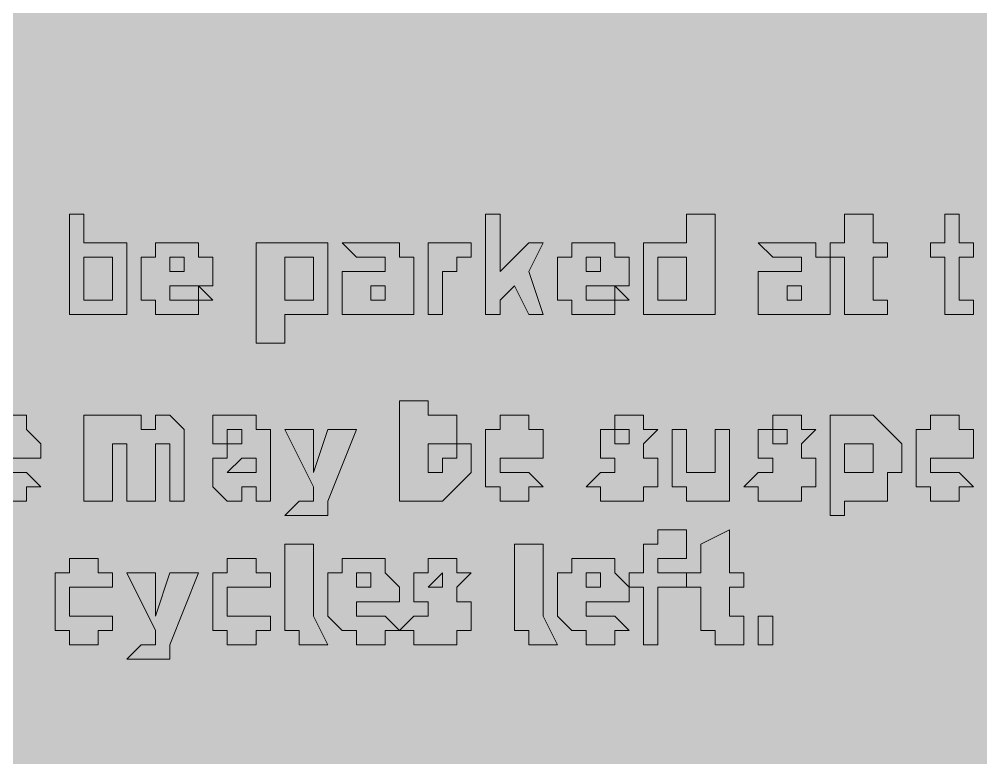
# Model space of a CAD drawing. Header units: metres. Extents: x 78 to 482, y 6 to 262.
# Drawn here: x 211.3 to 291.8, y 138.6 to 200.4 of the extents above; entities that cross this region are included whole.
import ezdxf

# ---------------------------------------------------------------- set-up
doc = ezdxf.new("R2010")
doc.units = ezdxf.units.M
doc.layers.add('FILL_BLACK_000000', color=7, linetype='Continuous', true_color=0x000000)
doc.layers.add('FILL_WHITE_FFFFFF', color=7, linetype='Continuous', true_color=0xffffff)

msp = doc.modelspace()

# ---------------------------------------------------------------- hatches: boundary and pattern name
at = {"layer": 'FILL_BLACK_000000', "true_color": 0x000000}
h = msp.add_hatch(color=7, dxfattribs=at)
h.dxf.hatch_style = 1
h.paths.add_polyline_path([(477.15, 262.08), (478.05, 262.06), (478.95, 261.93), (479.85, 261.57), (480.75, 260.88), (481.44, 259.98), (481.8, 259.08), (481.93, 258.18), (481.95, 257.28), (481.95, 11.28), (481.95, 10.08), (480.75, 8.88), (478.95, 7.23), (478.05, 6.69), (477.15, 6.48), (82.35, 6.48), (81.45, 6.69), (80.55, 7.23), (78.75, 8.88), (78.35, 8.93), (78.06, 9.09), (77.7, 9.63), (77.57, 10.4), (77.55, 11.28), (77.55, 257.28), (77.55, 258.48), (77.6, 258.88), (77.74, 259.19), (78.15, 259.68), (78.56, 260.17), (78.7, 260.48), (78.75, 260.88), (79.65, 261.57), (80.55, 261.93), (81.45, 262.06), (82.35, 262.08), (477.15, 262.08)])
h = msp.add_hatch(color=7, dxfattribs=at)
h.dxf.hatch_style = 1
h.paths.add_polyline_path([(215.55, 175.68), (215.55, 184.08), (216.75, 184.08), (216.75, 181.68), (217.95, 181.68), (219.15, 181.68), (220.35, 181.68), (220.35, 180.48), (220.35, 179.28), (220.35, 178.08), (220.35, 176.88), (220.35, 175.68), (219.15, 175.68), (217.95, 175.68), (216.75, 175.68), (215.55, 175.68)])
h.paths.add_polyline_path([(219.15, 178.08), (219.15, 179.28), (219.15, 180.48), (217.95, 180.48), (216.75, 180.48), (216.75, 179.28), (216.75, 178.08), (216.75, 176.88), (217.95, 176.88), (219.15, 176.88), (219.15, 178.08)], flags=16)
h = msp.add_hatch(color=7, dxfattribs=at)
h.dxf.hatch_style = 1
h.paths.add_polyline_path([(250.35, 184.08), (251.55, 184.08), (251.55, 179.28), (253.95, 181.68), (255.15, 181.68), (253.95, 179.28), (255.15, 175.68), (253.95, 175.68), (252.75, 178.08), (251.55, 176.88), (251.55, 175.68), (250.35, 175.68), (250.35, 184.08)])
h = msp.add_hatch(color=7, dxfattribs=at)
h.dxf.hatch_style = 1
h.paths.add_polyline_path([(264.75, 175.68), (263.55, 175.68), (263.55, 176.88), (263.55, 178.08), (263.55, 179.28), (263.55, 180.48), (263.55, 181.68), (264.75, 181.68), (265.95, 181.68), (267.15, 181.68), (267.15, 184.08), (269.55, 184.08), (269.55, 175.68), (267.15, 175.68), (265.95, 175.68), (264.75, 175.68)])
h.paths.add_polyline_path([(267.15, 180.48), (265.95, 180.48), (264.75, 180.48), (264.75, 179.28), (264.75, 178.08), (264.75, 176.88), (265.95, 176.88), (267.15, 176.88), (267.15, 178.08), (267.15, 179.28), (267.15, 180.48)], flags=16)
h = msp.add_hatch(color=7, dxfattribs=at)
h.dxf.hatch_style = 1
h.paths.add_polyline_path([(283.95, 181.68), (283.95, 180.48), (282.75, 180.48), (282.75, 178.08), (282.75, 176.88), (283.95, 176.88), (283.95, 175.68), (282.75, 175.68), (281.55, 175.68), (280.35, 175.68), (280.35, 176.88), (280.35, 180.48), (279.15, 180.48), (279.15, 181.68), (280.35, 181.68), (280.35, 184.08), (282.75, 184.08), (282.75, 181.68), (283.95, 181.68)])
h = msp.add_hatch(color=7, dxfattribs=at)
h.dxf.hatch_style = 1
h.paths.add_polyline_path([(291.15, 181.68), (291.15, 180.48), (289.95, 180.48), (289.95, 178.08), (289.95, 176.88), (291.15, 176.88), (291.15, 175.68), (289.95, 175.68), (288.75, 175.68), (288.75, 176.88), (288.75, 180.48), (287.55, 180.48), (287.55, 181.68), (288.75, 181.68), (288.75, 184.08), (289.95, 184.08), (289.95, 181.68), (291.15, 181.68)])
h = msp.add_hatch(color=7, dxfattribs=at)
h.dxf.hatch_style = 1
h.paths.add_polyline_path([(222.75, 175.68), (222.75, 176.88), (221.55, 176.88), (221.55, 178.08), (221.55, 179.28), (221.55, 180.48), (222.75, 180.48), (222.75, 181.68), (223.95, 181.68), (225.15, 181.68), (226.35, 181.68), (226.35, 180.48), (227.55, 180.48), (227.55, 179.28), (227.55, 178.08), (226.35, 178.08), (223.95, 178.08), (223.95, 176.88), (225.15, 176.88), (226.35, 176.88), (226.35, 175.68), (225.15, 175.68), (223.95, 175.68), (222.75, 175.68)])
h.paths.add_polyline_path([(225.15, 180.48), (223.95, 180.48), (223.95, 179.28), (225.15, 179.28), (225.15, 180.48)], flags=16)
h = msp.add_hatch(color=7, dxfattribs=at)
h.dxf.hatch_style = 1
h.paths.add_polyline_path([(237.15, 176.88), (237.15, 175.68), (235.95, 175.68), (234.75, 175.68), (233.55, 175.68), (233.55, 173.28), (231.15, 173.28), (231.15, 181.68), (233.55, 181.68), (234.75, 181.68), (235.95, 181.68), (237.15, 181.68), (237.15, 180.48), (237.15, 179.28), (237.15, 178.08), (237.15, 176.88)])
h.paths.add_polyline_path([(235.95, 178.08), (235.95, 179.28), (235.95, 180.48), (234.75, 180.48), (233.55, 180.48), (233.55, 179.28), (233.55, 178.08), (233.55, 176.88), (234.75, 176.88), (235.95, 176.88), (235.95, 178.08)], flags=16)
h = msp.add_hatch(color=7, dxfattribs=at)
h.dxf.hatch_style = 1
h.paths.add_polyline_path([(239.55, 181.68), (240.75, 181.68), (241.95, 181.68), (243.15, 181.68), (243.15, 180.48), (244.35, 180.48), (244.35, 176.88), (244.35, 175.68), (243.15, 175.68), (241.95, 175.68), (240.75, 175.68), (239.55, 175.68), (238.35, 175.68), (238.35, 176.88), (238.35, 178.08), (238.35, 179.28), (239.55, 179.28), (240.75, 179.28), (241.95, 179.28), (241.95, 180.48), (240.75, 180.48), (239.55, 180.48), (238.35, 181.68), (239.55, 181.68)])
h.paths.add_polyline_path([(241.95, 176.88), (241.95, 178.08), (240.75, 178.08), (240.75, 176.88), (241.95, 176.88)], flags=16)
h = msp.add_hatch(color=7, dxfattribs=at)
h.dxf.hatch_style = 1
h.paths.add_polyline_path([(245.55, 181.68), (246.75, 181.68), (247.95, 181.68), (249.15, 181.68), (249.15, 180.48), (247.95, 180.48), (247.95, 179.28), (246.75, 179.28), (246.75, 175.68), (245.55, 175.68), (245.55, 181.68)])
h = msp.add_hatch(color=7, dxfattribs=at)
h.dxf.hatch_style = 1
h.paths.add_polyline_path([(257.55, 175.68), (257.55, 176.88), (256.35, 176.88), (256.35, 178.08), (256.35, 179.28), (256.35, 180.48), (257.55, 180.48), (257.55, 181.68), (258.75, 181.68), (259.95, 181.68), (261.15, 181.68), (261.15, 180.48), (262.35, 180.48), (262.35, 179.28), (262.35, 178.08), (261.15, 178.08), (258.75, 178.08), (258.75, 176.88), (259.95, 176.88), (261.15, 176.88), (261.15, 175.68), (259.95, 175.68), (258.75, 175.68), (257.55, 175.68)])
h.paths.add_polyline_path([(259.95, 180.48), (258.75, 180.48), (258.75, 179.28), (259.95, 179.28), (259.95, 180.48)], flags=16)
h = msp.add_hatch(color=7, dxfattribs=at)
h.dxf.hatch_style = 1
h.paths.add_polyline_path([(274.35, 181.68), (275.55, 181.68), (276.75, 181.68), (277.95, 181.68), (277.95, 180.48), (279.15, 180.48), (279.15, 176.88), (279.15, 175.68), (277.95, 175.68), (276.75, 175.68), (275.55, 175.68), (274.35, 175.68), (273.15, 175.68), (273.15, 176.88), (273.15, 178.08), (273.15, 179.28), (274.35, 179.28), (275.55, 179.28), (276.75, 179.28), (276.75, 180.48), (275.55, 180.48), (274.35, 180.48), (273.15, 181.68), (274.35, 181.68)])
h.paths.add_polyline_path([(276.75, 176.88), (276.75, 178.08), (275.55, 178.08), (275.55, 176.88), (276.75, 176.88)], flags=16)
h = msp.add_hatch(color=7, dxfattribs=at)
h.dxf.hatch_style = 1
h.paths.add_polyline_path([(226.35, 178.08), (227.55, 176.88), (226.35, 176.88), (226.35, 178.08)])
h = msp.add_hatch(color=7, dxfattribs=at)
h.dxf.hatch_style = 1
h.paths.add_polyline_path([(261.15, 178.08), (262.35, 176.88), (261.15, 176.88), (261.15, 178.08)])
h = msp.add_hatch(color=7, dxfattribs=at)
h.dxf.hatch_style = 1
h.paths.add_polyline_path([(247.95, 166.08), (247.95, 164.88), (249.15, 164.88), (249.15, 163.68), (249.15, 162.48), (247.95, 161.28), (246.75, 160.08), (245.55, 160.08), (243.15, 160.08), (243.15, 168.48), (245.55, 168.48), (245.55, 167.28), (246.75, 167.28), (247.95, 167.28), (247.95, 166.08)])
h.paths.add_polyline_path([(246.75, 164.88), (245.55, 164.88), (245.55, 162.48), (246.75, 162.48), (246.75, 163.68), (247.95, 163.68), (247.95, 164.88), (246.75, 164.88)], flags=16)
h = msp.add_hatch(color=7, dxfattribs=at)
h.dxf.hatch_style = 1
h.paths.add_polyline_path([(209.55, 162.48), (210.75, 162.48), (211.95, 162.48), (213.15, 161.28), (211.95, 161.28), (211.95, 160.08), (210.75, 160.08), (209.55, 160.08), (209.55, 161.28), (208.35, 161.28), (207.15, 162.48), (207.15, 163.68), (207.15, 164.88), (207.15, 166.08), (208.35, 166.08), (208.35, 167.28), (209.55, 167.28), (210.75, 167.28), (211.95, 167.28), (211.95, 166.08), (213.15, 164.88), (213.15, 163.68), (209.55, 163.68), (209.55, 162.48)])
h.paths.add_polyline_path([(210.75, 166.08), (209.55, 166.08), (209.55, 164.88), (210.75, 164.88), (210.75, 166.08)], flags=16)
h = msp.add_hatch(color=7, dxfattribs=at)
h.dxf.hatch_style = 1
h.paths.add_polyline_path([(221.55, 167.28), (221.55, 166.08), (222.75, 166.08), (222.75, 167.28), (223.95, 167.28), (225.15, 166.08), (225.15, 164.88), (225.15, 160.08), (223.95, 160.08), (223.95, 164.88), (222.75, 164.88), (222.75, 160.08), (220.35, 160.08), (220.35, 164.88), (219.15, 164.88), (219.15, 160.08), (216.75, 160.08), (216.75, 167.28), (219.15, 167.28), (220.35, 167.28), (221.55, 167.28)])
h = msp.add_hatch(color=7, dxfattribs=at)
h.dxf.hatch_style = 1
h.paths.add_polyline_path([(227.55, 167.28), (228.75, 167.28), (229.95, 167.28), (231.15, 167.28), (231.15, 166.08), (232.35, 166.08), (232.35, 164.88), (232.35, 162.48), (232.35, 161.28), (232.35, 160.08), (231.15, 160.08), (231.15, 161.28), (229.95, 161.28), (229.95, 160.08), (228.75, 160.08), (227.55, 161.28), (227.55, 162.48), (227.55, 163.68), (228.75, 163.68), (228.75, 164.88), (227.55, 164.88), (227.55, 166.08), (227.55, 167.28)])
h.paths.add_polyline_path([(229.95, 164.88), (229.95, 166.08), (228.75, 166.08), (228.75, 164.88), (229.95, 164.88)], flags=16)
h.paths.add_polyline_path([(229.95, 162.48), (231.15, 162.48), (231.15, 163.68), (229.95, 163.68), (228.75, 162.48), (229.95, 162.48)], flags=16)
h = msp.add_hatch(color=7, dxfattribs=at)
h.dxf.hatch_style = 1
h.paths.add_polyline_path([(251.55, 163.68), (251.55, 162.48), (252.75, 162.48), (253.95, 162.48), (255.15, 161.28), (253.95, 161.28), (253.95, 160.08), (252.75, 160.08), (251.55, 160.08), (251.55, 161.28), (250.35, 161.28), (250.35, 162.48), (250.35, 163.68), (250.35, 164.88), (250.35, 166.08), (251.55, 166.08), (251.55, 167.28), (252.75, 167.28), (253.95, 167.28), (253.95, 166.08), (255.15, 166.08), (255.15, 164.88), (255.15, 163.68), (251.55, 163.68)])
h = msp.add_hatch(color=7, dxfattribs=at)
h.dxf.hatch_style = 1
h.paths.add_polyline_path([(264.75, 161.28), (263.55, 161.28), (263.55, 160.08), (262.35, 160.08), (261.15, 160.08), (259.95, 160.08), (259.95, 161.28), (258.75, 161.28), (259.95, 162.48), (261.15, 162.48), (261.15, 163.68), (259.95, 163.68), (259.95, 164.88), (259.95, 166.08), (261.15, 166.08), (261.15, 167.28), (262.35, 167.28), (263.55, 167.28), (263.55, 166.08), (264.75, 166.08), (263.55, 164.88), (263.55, 163.68), (264.75, 163.68), (264.75, 162.48), (264.75, 161.28)])
h.paths.add_polyline_path([(261.15, 164.88), (262.35, 164.88), (262.35, 166.08), (261.15, 166.08), (261.15, 164.88)], flags=16)
h = msp.add_hatch(color=7, dxfattribs=at)
h.dxf.hatch_style = 1
h.paths.add_polyline_path([(277.95, 161.28), (276.75, 161.28), (276.75, 160.08), (275.55, 160.08), (274.35, 160.08), (273.15, 160.08), (273.15, 161.28), (271.95, 161.28), (273.15, 162.48), (274.35, 162.48), (274.35, 163.68), (273.15, 163.68), (273.15, 164.88), (273.15, 166.08), (274.35, 166.08), (274.35, 167.28), (275.55, 167.28), (276.75, 167.28), (276.75, 166.08), (277.95, 166.08), (276.75, 164.88), (276.75, 163.68), (277.95, 163.68), (277.95, 162.48), (277.95, 161.28)])
h.paths.add_polyline_path([(274.35, 164.88), (275.55, 164.88), (275.55, 166.08), (274.35, 166.08), (274.35, 164.88)], flags=16)
h = msp.add_hatch(color=7, dxfattribs=at)
h.dxf.hatch_style = 1
h.paths.add_polyline_path([(283.95, 166.08), (285.15, 164.88), (285.15, 163.68), (285.15, 162.48), (283.95, 162.48), (283.95, 161.28), (283.95, 160.08), (282.75, 160.08), (281.55, 160.08), (280.35, 160.08), (280.35, 158.88), (279.15, 158.88), (279.15, 167.28), (280.35, 167.28), (281.55, 167.28), (282.75, 167.28), (283.95, 166.08)])
h.paths.add_polyline_path([(282.75, 163.68), (282.75, 164.88), (281.55, 164.88), (280.35, 164.88), (280.35, 162.48), (281.55, 162.48), (282.75, 162.48), (282.75, 163.68)], flags=16)
h = msp.add_hatch(color=7, dxfattribs=at)
h.dxf.hatch_style = 1
h.paths.add_polyline_path([(287.55, 163.68), (287.55, 162.48), (288.75, 162.48), (289.95, 162.48), (291.15, 161.28), (289.95, 161.28), (289.95, 160.08), (288.75, 160.08), (287.55, 160.08), (287.55, 161.28), (286.35, 161.28), (286.35, 162.48), (286.35, 163.68), (286.35, 164.88), (286.35, 166.08), (287.55, 166.08), (287.55, 167.28), (288.75, 167.28), (289.95, 167.28), (289.95, 166.08), (291.15, 166.08), (291.15, 164.88), (291.15, 163.68), (287.55, 163.68)])
h = msp.add_hatch(color=7, dxfattribs=at)
h.dxf.hatch_style = 1
h.paths.add_polyline_path([(237.15, 160.08), (237.15, 158.88), (235.95, 158.88), (234.75, 158.88), (233.55, 158.88), (234.75, 160.08), (235.95, 160.08), (235.95, 161.28), (233.55, 166.08), (235.95, 166.08), (235.95, 162.48), (237.15, 166.08), (239.55, 166.08), (237.15, 160.08)])
h = msp.add_hatch(color=7, dxfattribs=at)
h.dxf.hatch_style = 1
h.paths.add_polyline_path([(267.15, 160.08), (267.15, 161.28), (265.95, 161.28), (265.95, 162.48), (265.95, 166.08), (267.15, 166.08), (267.15, 162.48), (268.35, 162.48), (269.55, 162.48), (269.55, 163.68), (269.55, 166.08), (270.75, 166.08), (270.75, 160.08), (269.55, 160.08), (268.35, 160.08), (267.15, 160.08)])
h = msp.add_hatch(color=7, dxfattribs=at)
h.dxf.hatch_style = 1
h.paths.add_polyline_path([(263.55, 148.08), (263.55, 152.88), (262.35, 152.88), (262.35, 154.08), (263.55, 154.08), (263.55, 155.28), (263.55, 156.48), (264.75, 156.48), (264.75, 157.68), (265.95, 157.68), (267.15, 157.68), (267.15, 156.48), (267.15, 155.28), (265.95, 155.28), (264.75, 155.28), (264.75, 154.08), (267.15, 154.08), (267.15, 152.88), (264.75, 152.88), (264.75, 148.08), (263.55, 148.08)])
h = msp.add_hatch(color=7, dxfattribs=at)
h.dxf.hatch_style = 1
h.paths.add_polyline_path([(271.95, 148.08), (270.75, 148.08), (269.55, 148.08), (269.55, 149.28), (268.35, 149.28), (268.35, 152.88), (267.15, 152.88), (267.15, 154.08), (268.35, 154.08), (268.35, 156.48), (270.75, 157.68), (270.75, 154.08), (271.95, 154.08), (271.95, 152.88), (270.75, 152.88), (270.75, 150.48), (271.95, 150.48), (271.95, 148.08)])
h = msp.add_hatch(color=7, dxfattribs=at)
h.dxf.hatch_style = 1
h.paths.add_polyline_path([(235.95, 150.48), (237.15, 148.08), (235.95, 148.08), (234.75, 148.08), (234.75, 149.28), (233.55, 149.28), (233.55, 150.48), (233.55, 156.48), (235.95, 156.48), (235.95, 150.48)])
h = msp.add_hatch(color=7, dxfattribs=at)
h.dxf.hatch_style = 1
h.paths.add_polyline_path([(255.15, 150.48), (256.35, 148.08), (255.15, 148.08), (253.95, 148.08), (253.95, 149.28), (252.75, 149.28), (252.75, 150.48), (252.75, 156.48), (255.15, 156.48), (255.15, 150.48)])
h = msp.add_hatch(color=7, dxfattribs=at)
h.dxf.hatch_style = 1
h.paths.add_polyline_path([(215.55, 151.68), (215.55, 150.48), (216.75, 150.48), (217.95, 150.48), (219.15, 150.48), (219.15, 149.28), (217.95, 149.28), (217.95, 148.08), (216.75, 148.08), (215.55, 148.08), (215.55, 149.28), (214.35, 149.28), (214.35, 150.48), (214.35, 151.68), (214.35, 152.88), (214.35, 154.08), (215.55, 154.08), (215.55, 155.28), (216.75, 155.28), (217.95, 155.28), (217.95, 154.08), (219.15, 154.08), (219.15, 152.88), (217.95, 152.88), (216.75, 152.88), (215.55, 152.88), (215.55, 151.68)])
h = msp.add_hatch(color=7, dxfattribs=at)
h.dxf.hatch_style = 1
h.paths.add_polyline_path([(228.75, 151.68), (228.75, 150.48), (229.95, 150.48), (231.15, 150.48), (232.35, 150.48), (232.35, 149.28), (231.15, 149.28), (231.15, 148.08), (229.95, 148.08), (228.75, 148.08), (228.75, 149.28), (227.55, 149.28), (227.55, 150.48), (227.55, 151.68), (227.55, 152.88), (227.55, 154.08), (228.75, 154.08), (228.75, 155.28), (229.95, 155.28), (231.15, 155.28), (231.15, 154.08), (232.35, 154.08), (232.35, 152.88), (231.15, 152.88), (229.95, 152.88), (228.75, 152.88), (228.75, 151.68)])
h = msp.add_hatch(color=7, dxfattribs=at)
h.dxf.hatch_style = 1
h.paths.add_polyline_path([(239.55, 150.48), (240.75, 150.48), (241.95, 150.48), (243.15, 149.28), (241.95, 149.28), (241.95, 148.08), (240.75, 148.08), (239.55, 148.08), (239.55, 149.28), (238.35, 149.28), (237.15, 150.48), (237.15, 151.68), (237.15, 152.88), (237.15, 154.08), (238.35, 154.08), (238.35, 155.28), (239.55, 155.28), (240.75, 155.28), (241.95, 155.28), (241.95, 154.08), (243.15, 152.88), (243.15, 151.68), (239.55, 151.68), (239.55, 150.48)])
h.paths.add_polyline_path([(240.75, 154.08), (239.55, 154.08), (239.55, 152.88), (240.75, 152.88), (240.75, 154.08)], flags=16)
h = msp.add_hatch(color=7, dxfattribs=at)
h.dxf.hatch_style = 1
h.paths.add_polyline_path([(249.15, 151.68), (249.15, 150.48), (249.15, 149.28), (247.95, 149.28), (247.95, 148.08), (246.75, 148.08), (245.55, 148.08), (244.35, 148.08), (244.35, 149.28), (243.15, 149.28), (244.35, 150.48), (245.55, 150.48), (245.55, 151.68), (244.35, 151.68), (244.35, 152.88), (244.35, 154.08), (245.55, 154.08), (245.55, 155.28), (246.75, 155.28), (247.95, 155.28), (247.95, 154.08), (249.15, 154.08), (247.95, 152.88), (247.95, 151.68), (249.15, 151.68)])
h.paths.add_polyline_path([(245.55, 152.88), (246.75, 152.88), (246.75, 154.08), (245.55, 152.88)], flags=16)
h = msp.add_hatch(color=7, dxfattribs=at)
h.dxf.hatch_style = 1
h.paths.add_polyline_path([(258.75, 150.48), (259.95, 150.48), (261.15, 150.48), (262.35, 149.28), (261.15, 149.28), (261.15, 148.08), (259.95, 148.08), (258.75, 148.08), (258.75, 149.28), (257.55, 149.28), (256.35, 150.48), (256.35, 151.68), (256.35, 152.88), (256.35, 154.08), (257.55, 154.08), (257.55, 155.28), (258.75, 155.28), (259.95, 155.28), (261.15, 155.28), (261.15, 154.08), (262.35, 152.88), (262.35, 151.68), (258.75, 151.68), (258.75, 150.48)])
h.paths.add_polyline_path([(259.95, 154.08), (258.75, 154.08), (258.75, 152.88), (259.95, 152.88), (259.95, 154.08)], flags=16)
h = msp.add_hatch(color=7, dxfattribs=at)
h.dxf.hatch_style = 1
h.paths.add_polyline_path([(223.95, 148.08), (223.95, 146.88), (222.75, 146.88), (221.55, 146.88), (220.35, 146.88), (221.55, 148.08), (222.75, 148.08), (222.75, 149.28), (220.35, 154.08), (222.75, 154.08), (222.75, 150.48), (223.95, 154.08), (226.35, 154.08), (223.95, 148.08)])
h = msp.add_hatch(color=7, dxfattribs=at)
h.dxf.hatch_style = 1
h.paths.add_polyline_path([(273.15, 148.08), (273.15, 149.28), (273.15, 150.48), (274.35, 150.48), (274.35, 149.28), (274.35, 148.08), (273.15, 148.08)])
at = {"layer": 'FILL_WHITE_FFFFFF', "true_color": 0xffffff}
h = msp.add_hatch(color=7, dxfattribs=at)
h.dxf.hatch_style = 1
h.paths.add_polyline_path([(79.95, 257.28), (79.95, 258.48), (81.15, 259.68), (82.35, 259.68), (477.15, 259.68), (477.86, 259.66), (478.35, 259.53), (478.84, 259.17), (479.55, 258.48), (479.55, 257.28), (479.55, 11.28), (479.55, 10.08), (478.35, 10.08), (478.2, 9.48), (477.84, 9.07), (477.55, 8.93), (477.15, 8.88), (82.35, 8.88), (81.47, 9.09), (80.7, 9.63), (80.16, 10.4), (79.95, 11.28), (79.95, 257.28)])

# ---------------------------------------------------------------- linework, layer by layer
at = {"layer": 'FILL_BLACK_000000', "lineweight": 0, "true_color": 0x000000}
for points in [[(215.55, 175.68), (215.55, 184.08), (216.75, 184.08), (216.75, 181.68), (217.95, 181.68), (219.15, 181.68), (220.35, 181.68), (220.35, 180.48), (220.35, 179.28), (220.35, 178.08), (220.35, 176.88), (220.35, 175.68), (219.15, 175.68), (217.95, 175.68), (216.75, 175.68)], [(250.35, 184.08), (251.55, 184.08), (251.55, 179.28), (253.95, 181.68), (255.15, 181.68), (253.95, 179.28), (255.15, 175.68), (253.95, 175.68), (252.75, 178.08), (251.55, 176.88), (251.55, 175.68), (250.35, 175.68)], [(264.75, 175.68), (263.55, 175.68), (263.55, 176.88), (263.55, 178.08), (263.55, 179.28), (263.55, 180.48), (263.55, 181.68), (264.75, 181.68), (265.95, 181.68), (267.15, 181.68), (267.15, 184.08), (269.55, 184.08), (269.55, 175.68), (267.15, 175.68), (265.95, 175.68)], [(283.95, 181.68), (283.95, 180.48), (282.75, 180.48), (282.75, 178.08), (282.75, 176.88), (283.95, 176.88), (283.95, 175.68), (282.75, 175.68), (281.55, 175.68), (280.35, 175.68), (280.35, 176.88), (280.35, 180.48), (279.15, 180.48), (279.15, 181.68), (280.35, 181.68), (280.35, 184.08), (282.75, 184.08), (282.75, 181.68)], [(291.15, 181.68), (291.15, 180.48), (289.95, 180.48), (289.95, 178.08), (289.95, 176.88), (291.15, 176.88), (291.15, 175.68), (289.95, 175.68), (288.75, 175.68), (288.75, 176.88), (288.75, 180.48), (287.55, 180.48), (287.55, 181.68), (288.75, 181.68), (288.75, 184.08), (289.95, 184.08), (289.95, 181.68)], [(222.75, 175.68), (222.75, 176.88), (221.55, 176.88), (221.55, 178.08), (221.55, 179.28), (221.55, 180.48), (222.75, 180.48), (222.75, 181.68), (223.95, 181.68), (225.15, 181.68), (226.35, 181.68), (226.35, 180.48), (227.55, 180.48), (227.55, 179.28), (227.55, 178.08), (226.35, 178.08), (223.95, 178.08), (223.95, 176.88), (225.15, 176.88), (226.35, 176.88), (226.35, 175.68), (225.15, 175.68), (223.95, 175.68)], [(237.15, 176.88), (237.15, 175.68), (235.95, 175.68), (234.75, 175.68), (233.55, 175.68), (233.55, 173.28), (231.15, 173.28), (231.15, 181.68), (233.55, 181.68), (234.75, 181.68), (235.95, 181.68), (237.15, 181.68), (237.15, 180.48), (237.15, 179.28), (237.15, 178.08)], [(239.55, 181.68), (240.75, 181.68), (241.95, 181.68), (243.15, 181.68), (243.15, 180.48), (244.35, 180.48), (244.35, 176.88), (244.35, 175.68), (243.15, 175.68), (241.95, 175.68), (240.75, 175.68), (239.55, 175.68), (238.35, 175.68), (238.35, 176.88), (238.35, 178.08), (238.35, 179.28), (239.55, 179.28), (240.75, 179.28), (241.95, 179.28), (241.95, 180.48), (240.75, 180.48), (239.55, 180.48), (238.35, 181.68)], [(245.55, 181.68), (246.75, 181.68), (247.95, 181.68), (249.15, 181.68), (249.15, 180.48), (247.95, 180.48), (247.95, 179.28), (246.75, 179.28), (246.75, 175.68), (245.55, 175.68)], [(257.55, 175.68), (257.55, 176.88), (256.35, 176.88), (256.35, 178.08), (256.35, 179.28), (256.35, 180.48), (257.55, 180.48), (257.55, 181.68), (258.75, 181.68), (259.95, 181.68), (261.15, 181.68), (261.15, 180.48), (262.35, 180.48), (262.35, 179.28), (262.35, 178.08), (261.15, 178.08), (258.75, 178.08), (258.75, 176.88), (259.95, 176.88), (261.15, 176.88), (261.15, 175.68), (259.95, 175.68), (258.75, 175.68)], [(274.35, 181.68), (275.55, 181.68), (276.75, 181.68), (277.95, 181.68), (277.95, 180.48), (279.15, 180.48), (279.15, 176.88), (279.15, 175.68), (277.95, 175.68), (276.75, 175.68), (275.55, 175.68), (274.35, 175.68), (273.15, 175.68), (273.15, 176.88), (273.15, 178.08), (273.15, 179.28), (274.35, 179.28), (275.55, 179.28), (276.75, 179.28), (276.75, 180.48), (275.55, 180.48), (274.35, 180.48), (273.15, 181.68)], [(219.15, 178.08), (219.15, 179.28), (219.15, 180.48), (217.95, 180.48), (216.75, 180.48), (216.75, 179.28), (216.75, 178.08), (216.75, 176.88), (217.95, 176.88), (219.15, 176.88)], [(225.15, 180.48), (223.95, 180.48), (223.95, 179.28), (225.15, 179.28)], [(235.95, 178.08), (235.95, 179.28), (235.95, 180.48), (234.75, 180.48), (233.55, 180.48), (233.55, 179.28), (233.55, 178.08), (233.55, 176.88), (234.75, 176.88), (235.95, 176.88)], [(259.95, 180.48), (258.75, 180.48), (258.75, 179.28), (259.95, 179.28)], [(267.15, 180.48), (265.95, 180.48), (264.75, 180.48), (264.75, 179.28), (264.75, 178.08), (264.75, 176.88), (265.95, 176.88), (267.15, 176.88), (267.15, 178.08), (267.15, 179.28)], [(226.35, 178.08), (227.55, 176.88), (226.35, 176.88)], [(241.95, 176.88), (241.95, 178.08), (240.75, 178.08), (240.75, 176.88)], [(261.15, 178.08), (262.35, 176.88), (261.15, 176.88)], [(276.75, 176.88), (276.75, 178.08), (275.55, 178.08), (275.55, 176.88)], [(247.95, 166.08), (247.95, 164.88), (249.15, 164.88), (249.15, 163.68), (249.15, 162.48), (247.95, 161.28), (246.75, 160.08), (245.55, 160.08), (243.15, 160.08), (243.15, 168.48), (245.55, 168.48), (245.55, 167.28), (246.75, 167.28), (247.95, 167.28)], [(209.55, 162.48), (210.75, 162.48), (211.95, 162.48), (213.15, 161.28), (211.95, 161.28), (211.95, 160.08), (210.75, 160.08), (209.55, 160.08), (209.55, 161.28), (208.35, 161.28), (207.15, 162.48), (207.15, 163.68), (207.15, 164.88), (207.15, 166.08), (208.35, 166.08), (208.35, 167.28), (209.55, 167.28), (210.75, 167.28), (211.95, 167.28), (211.95, 166.08), (213.15, 164.88), (213.15, 163.68), (209.55, 163.68)], [(221.55, 167.28), (221.55, 166.08), (222.75, 166.08), (222.75, 167.28), (223.95, 167.28), (225.15, 166.08), (225.15, 164.88), (225.15, 160.08), (223.95, 160.08), (223.95, 164.88), (222.75, 164.88), (222.75, 160.08), (220.35, 160.08), (220.35, 164.88), (219.15, 164.88), (219.15, 160.08), (216.75, 160.08), (216.75, 167.28), (219.15, 167.28), (220.35, 167.28)], [(227.55, 167.28), (228.75, 167.28), (229.95, 167.28), (231.15, 167.28), (231.15, 166.08), (232.35, 166.08), (232.35, 164.88), (232.35, 162.48), (232.35, 161.28), (232.35, 160.08), (231.15, 160.08), (231.15, 161.28), (229.95, 161.28), (229.95, 160.08), (228.75, 160.08), (227.55, 161.28), (227.55, 162.48), (227.55, 163.68), (228.75, 163.68), (228.75, 164.88), (227.55, 164.88), (227.55, 166.08)], [(251.55, 163.68), (251.55, 162.48), (252.75, 162.48), (253.95, 162.48), (255.15, 161.28), (253.95, 161.28), (253.95, 160.08), (252.75, 160.08), (251.55, 160.08), (251.55, 161.28), (250.35, 161.28), (250.35, 162.48), (250.35, 163.68), (250.35, 164.88), (250.35, 166.08), (251.55, 166.08), (251.55, 167.28), (252.75, 167.28), (253.95, 167.28), (253.95, 166.08), (255.15, 166.08), (255.15, 164.88), (255.15, 163.68)], [(264.75, 161.28), (263.55, 161.28), (263.55, 160.08), (262.35, 160.08), (261.15, 160.08), (259.95, 160.08), (259.95, 161.28), (258.75, 161.28), (259.95, 162.48), (261.15, 162.48), (261.15, 163.68), (259.95, 163.68), (259.95, 164.88), (259.95, 166.08), (261.15, 166.08), (261.15, 167.28), (262.35, 167.28), (263.55, 167.28), (263.55, 166.08), (264.75, 166.08), (263.55, 164.88), (263.55, 163.68), (264.75, 163.68), (264.75, 162.48)], [(277.95, 161.28), (276.75, 161.28), (276.75, 160.08), (275.55, 160.08), (274.35, 160.08), (273.15, 160.08), (273.15, 161.28), (271.95, 161.28), (273.15, 162.48), (274.35, 162.48), (274.35, 163.68), (273.15, 163.68), (273.15, 164.88), (273.15, 166.08), (274.35, 166.08), (274.35, 167.28), (275.55, 167.28), (276.75, 167.28), (276.75, 166.08), (277.95, 166.08), (276.75, 164.88), (276.75, 163.68), (277.95, 163.68), (277.95, 162.48)], [(283.95, 166.08), (285.15, 164.88), (285.15, 163.68), (285.15, 162.48), (283.95, 162.48), (283.95, 161.28), (283.95, 160.08), (282.75, 160.08), (281.55, 160.08), (280.35, 160.08), (280.35, 158.88), (279.15, 158.88), (279.15, 167.28), (280.35, 167.28), (281.55, 167.28), (282.75, 167.28)], [(287.55, 163.68), (287.55, 162.48), (288.75, 162.48), (289.95, 162.48), (291.15, 161.28), (289.95, 161.28), (289.95, 160.08), (288.75, 160.08), (287.55, 160.08), (287.55, 161.28), (286.35, 161.28), (286.35, 162.48), (286.35, 163.68), (286.35, 164.88), (286.35, 166.08), (287.55, 166.08), (287.55, 167.28), (288.75, 167.28), (289.95, 167.28), (289.95, 166.08), (291.15, 166.08), (291.15, 164.88), (291.15, 163.68)], [(229.95, 164.88), (229.95, 166.08), (228.75, 166.08), (228.75, 164.88)], [(237.15, 160.08), (237.15, 158.88), (235.95, 158.88), (234.75, 158.88), (233.55, 158.88), (234.75, 160.08), (235.95, 160.08), (235.95, 161.28), (233.55, 166.08), (235.95, 166.08), (235.95, 162.48), (237.15, 166.08), (239.55, 166.08)], [(261.15, 164.88), (262.35, 164.88), (262.35, 166.08), (261.15, 166.08)], [(267.15, 160.08), (267.15, 161.28), (265.95, 161.28), (265.95, 162.48), (265.95, 166.08), (267.15, 166.08), (267.15, 162.48), (268.35, 162.48), (269.55, 162.48), (269.55, 163.68), (269.55, 166.08), (270.75, 166.08), (270.75, 160.08), (269.55, 160.08), (268.35, 160.08)], [(274.35, 164.88), (275.55, 164.88), (275.55, 166.08), (274.35, 166.08)], [(246.75, 164.88), (245.55, 164.88), (245.55, 162.48), (246.75, 162.48), (246.75, 163.68), (247.95, 163.68), (247.95, 164.88)], [(282.75, 163.68), (282.75, 164.88), (281.55, 164.88), (280.35, 164.88), (280.35, 162.48), (281.55, 162.48), (282.75, 162.48)], [(229.95, 162.48), (231.15, 162.48), (231.15, 163.68), (229.95, 163.68), (228.75, 162.48)], [(263.55, 148.08), (263.55, 152.88), (262.35, 152.88), (262.35, 154.08), (263.55, 154.08), (263.55, 155.28), (263.55, 156.48), (264.75, 156.48), (264.75, 157.68), (265.95, 157.68), (267.15, 157.68), (267.15, 156.48), (267.15, 155.28), (265.95, 155.28), (264.75, 155.28), (264.75, 154.08), (267.15, 154.08), (267.15, 152.88), (264.75, 152.88), (264.75, 148.08)], [(271.95, 148.08), (270.75, 148.08), (269.55, 148.08), (269.55, 149.28), (268.35, 149.28), (268.35, 152.88), (267.15, 152.88), (267.15, 154.08), (268.35, 154.08), (268.35, 156.48), (270.75, 157.68), (270.75, 154.08), (271.95, 154.08), (271.95, 152.88), (270.75, 152.88), (270.75, 150.48), (271.95, 150.48)], [(235.95, 150.48), (237.15, 148.08), (235.95, 148.08), (234.75, 148.08), (234.75, 149.28), (233.55, 149.28), (233.55, 150.48), (233.55, 156.48), (235.95, 156.48)], [(255.15, 150.48), (256.35, 148.08), (255.15, 148.08), (253.95, 148.08), (253.95, 149.28), (252.75, 149.28), (252.75, 150.48), (252.75, 156.48), (255.15, 156.48)], [(215.55, 151.68), (215.55, 150.48), (216.75, 150.48), (217.95, 150.48), (219.15, 150.48), (219.15, 149.28), (217.95, 149.28), (217.95, 148.08), (216.75, 148.08), (215.55, 148.08), (215.55, 149.28), (214.35, 149.28), (214.35, 150.48), (214.35, 151.68), (214.35, 152.88), (214.35, 154.08), (215.55, 154.08), (215.55, 155.28), (216.75, 155.28), (217.95, 155.28), (217.95, 154.08), (219.15, 154.08), (219.15, 152.88), (217.95, 152.88), (216.75, 152.88), (215.55, 152.88)], [(228.75, 151.68), (228.75, 150.48), (229.95, 150.48), (231.15, 150.48), (232.35, 150.48), (232.35, 149.28), (231.15, 149.28), (231.15, 148.08), (229.95, 148.08), (228.75, 148.08), (228.75, 149.28), (227.55, 149.28), (227.55, 150.48), (227.55, 151.68), (227.55, 152.88), (227.55, 154.08), (228.75, 154.08), (228.75, 155.28), (229.95, 155.28), (231.15, 155.28), (231.15, 154.08), (232.35, 154.08), (232.35, 152.88), (231.15, 152.88), (229.95, 152.88), (228.75, 152.88)], [(239.55, 150.48), (240.75, 150.48), (241.95, 150.48), (243.15, 149.28), (241.95, 149.28), (241.95, 148.08), (240.75, 148.08), (239.55, 148.08), (239.55, 149.28), (238.35, 149.28), (237.15, 150.48), (237.15, 151.68), (237.15, 152.88), (237.15, 154.08), (238.35, 154.08), (238.35, 155.28), (239.55, 155.28), (240.75, 155.28), (241.95, 155.28), (241.95, 154.08), (243.15, 152.88), (243.15, 151.68), (239.55, 151.68)], [(249.15, 151.68), (249.15, 150.48), (249.15, 149.28), (247.95, 149.28), (247.95, 148.08), (246.75, 148.08), (245.55, 148.08), (244.35, 148.08), (244.35, 149.28), (243.15, 149.28), (244.35, 150.48), (245.55, 150.48), (245.55, 151.68), (244.35, 151.68), (244.35, 152.88), (244.35, 154.08), (245.55, 154.08), (245.55, 155.28), (246.75, 155.28), (247.95, 155.28), (247.95, 154.08), (249.15, 154.08), (247.95, 152.88), (247.95, 151.68)], [(258.75, 150.48), (259.95, 150.48), (261.15, 150.48), (262.35, 149.28), (261.15, 149.28), (261.15, 148.08), (259.95, 148.08), (258.75, 148.08), (258.75, 149.28), (257.55, 149.28), (256.35, 150.48), (256.35, 151.68), (256.35, 152.88), (256.35, 154.08), (257.55, 154.08), (257.55, 155.28), (258.75, 155.28), (259.95, 155.28), (261.15, 155.28), (261.15, 154.08), (262.35, 152.88), (262.35, 151.68), (258.75, 151.68)], [(223.95, 148.08), (223.95, 146.88), (222.75, 146.88), (221.55, 146.88), (220.35, 146.88), (221.55, 148.08), (222.75, 148.08), (222.75, 149.28), (220.35, 154.08), (222.75, 154.08), (222.75, 150.48), (223.95, 154.08), (226.35, 154.08)], [(240.75, 154.08), (239.55, 154.08), (239.55, 152.88), (240.75, 152.88)], [(245.55, 152.88), (246.75, 152.88), (246.75, 154.08)], [(259.95, 154.08), (258.75, 154.08), (258.75, 152.88), (259.95, 152.88)], [(273.15, 148.08), (273.15, 149.28), (273.15, 150.48), (274.35, 150.48), (274.35, 149.28), (274.35, 148.08)]]:
    msp.add_lwpolyline(points, close=True, dxfattribs=at)

doc.saveas('drawing.dxf')
